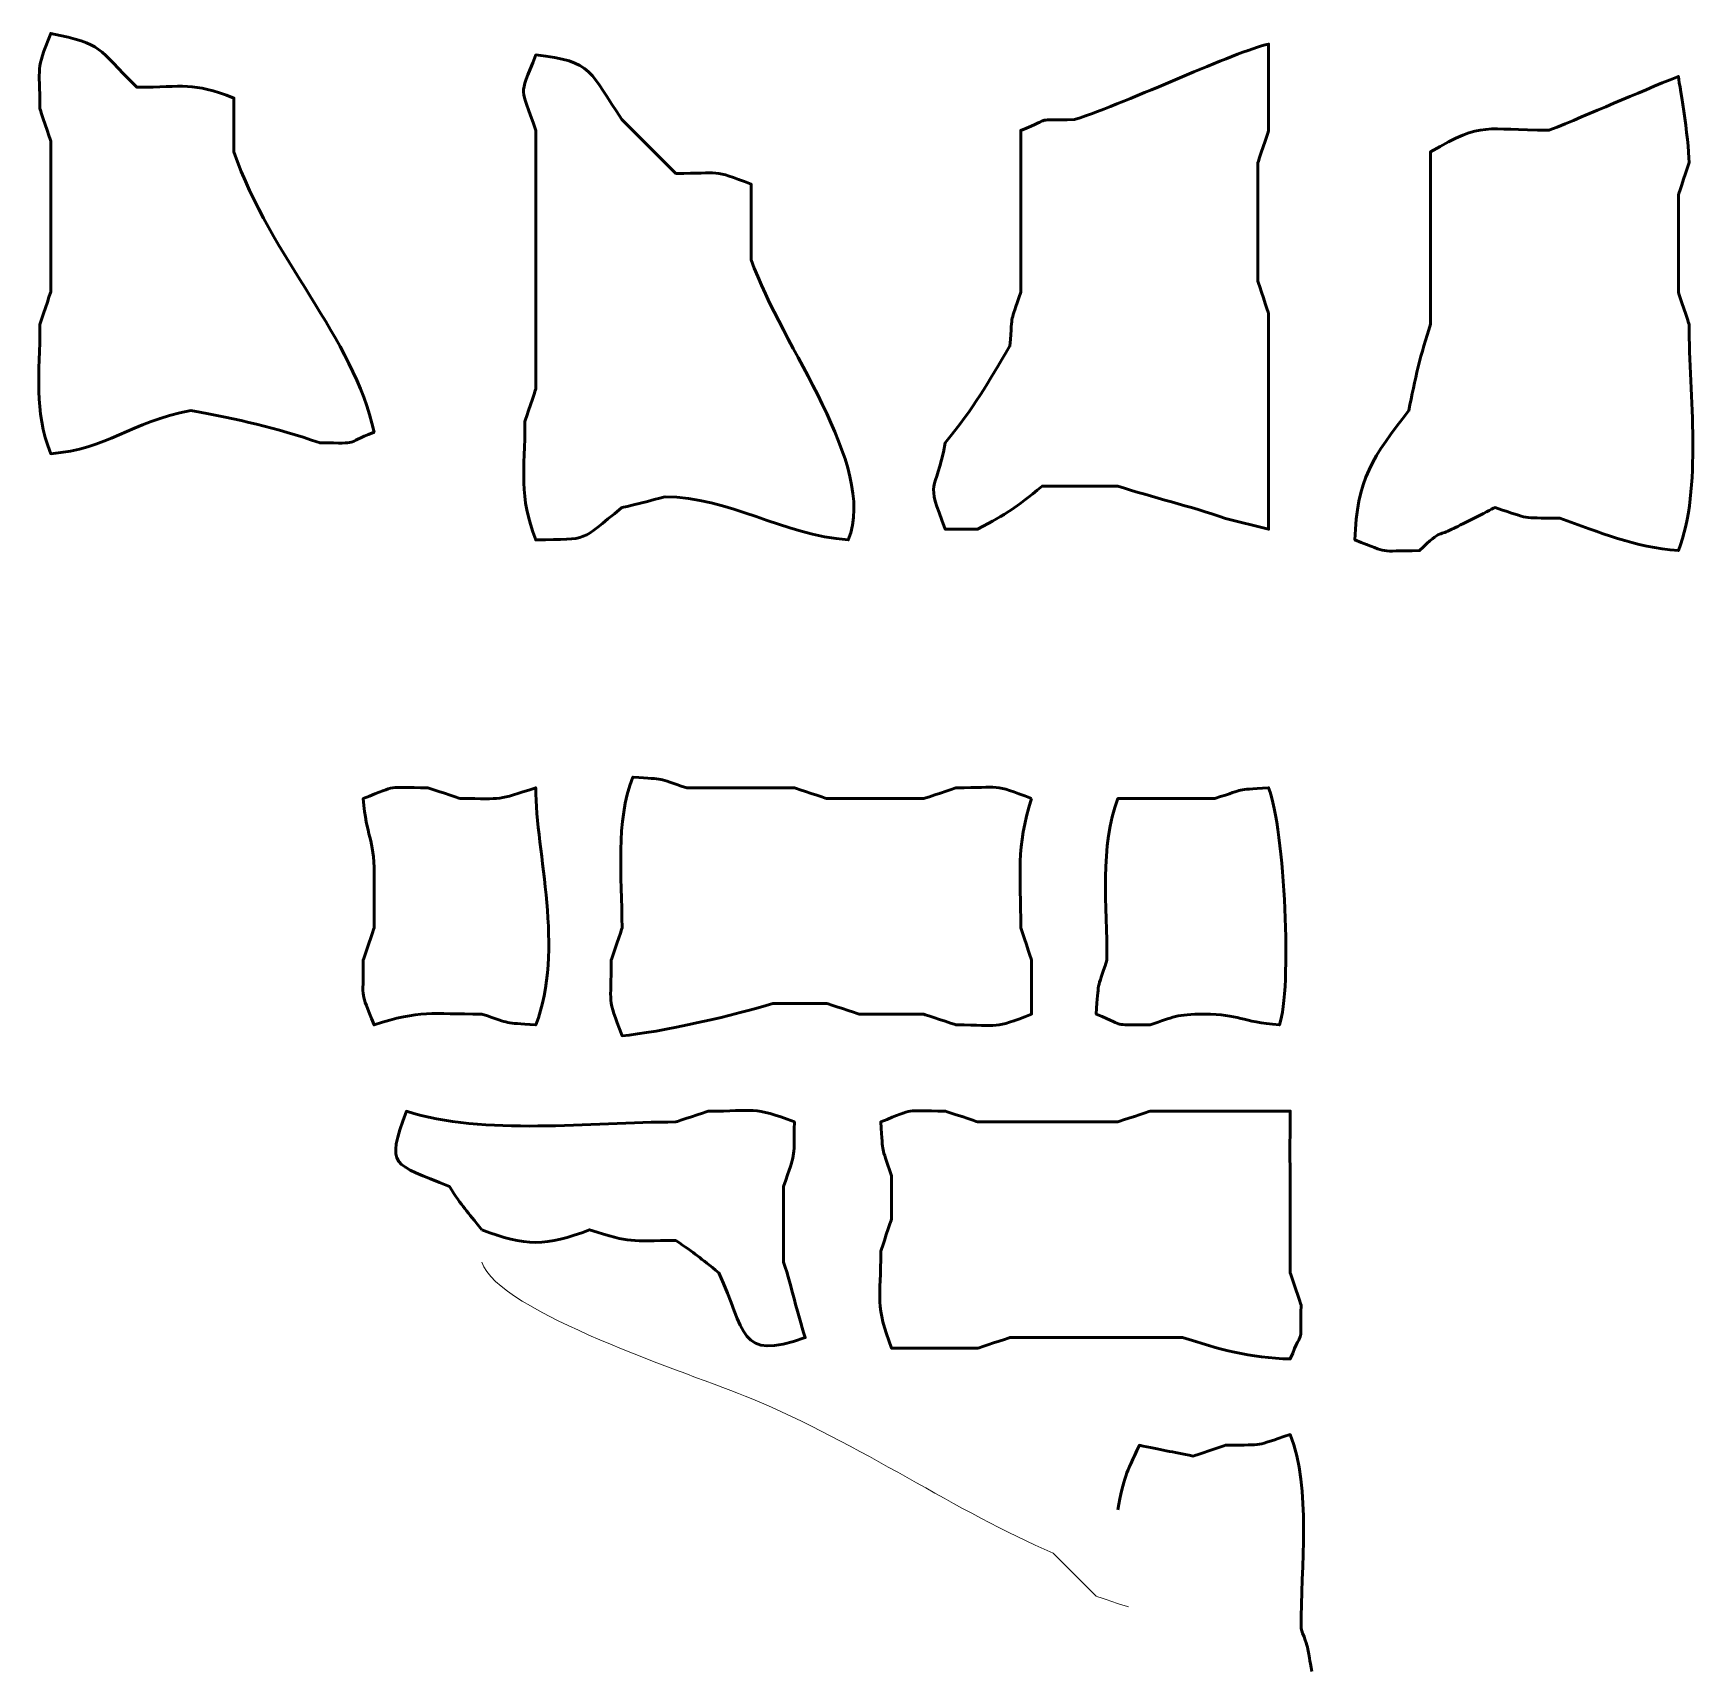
# Model space of a CAD drawing. Header units: millimetres. Extents: x -1760 to -1105, y 422 to 906.
# Drawn here: x -1430.57 to -1408.89, y 511.68 to 532.96 of the extents above; entities that cross this region are included whole.
import ezdxf

# ---------------------------------------------------------------- set-up
doc = ezdxf.new("R2010")
doc.units = ezdxf.units.MM
doc.header["$MEASUREMENT"] = 0
doc.layers.add('layer 1', color=7, linetype='Continuous')

msp = doc.modelspace()

# ---------------------------------------------------------------- linework, layer by layer
at = {"layer": 'layer 1', "color": 225, "lineweight": 50}
for points, knots in [([(-1427.9695, 531.423), (-1427.9695, 531.423), (-1427.9695, 532.1229), (-1427.9695, 532.1229), (-1427.9695, 532.1229), (-1428.5209, 532.337), (-1428.6089, 532.2629), (-1429.2296, 532.2629), (-1429.2296, 532.2629), (-1429.7701, 532.7916), (-1429.6445, 532.8145), (-1430.3497, 532.9628), (-1430.3497, 532.9628), (-1430.5494, 532.4492), (-1430.4897, 532.5742), (-1430.4897, 531.9828), (-1430.4897, 531.9828), (-1430.4864, 531.9745), (-1430.3582, 531.5861), (-1430.3497, 531.5628), (-1430.3497, 531.5628), (-1430.3497, 531.5628), (-1430.3497, 531.0028), (-1430.3497, 531.0028), (-1430.3497, 531.0028), (-1430.3497, 531.0028), (-1430.3497, 529.6026), (-1430.3497, 529.6026), (-1430.3497, 529.6026), (-1430.353, 529.5944), (-1430.4813, 529.2061), (-1430.4897, 529.1827), (-1430.4897, 529.1827), (-1430.4899, 528.5205), (-1430.5746, 528.0822), (-1430.3497, 527.5026), (-1430.3497, 527.5026), (-1429.6149, 527.5594), (-1429.3238, 527.9127), (-1428.5297, 528.0628), (-1428.5297, 528.0628), (-1427.8923, 527.9423), (-1427.4536, 527.8516), (-1426.8498, 527.6428), (-1426.8498, 527.6428), (-1426.2868, 527.6426), (-1426.5725, 527.6186), (-1426.1495, 527.7827), (-1426.1495, 527.7827), (-1426.4085, 529.0117), (-1427.4931, 530.0456), (-1427.9697, 531.4228), (-1427.9697, 531.4228), (-1427.9697, 531.4228), (-1427.9695, 531.423), (-1427.9695, 531.423)], [0, 0, 0, 0, 0.0666667, 0.0666667, 0.0666667, 0.0666667, 0.1333333, 0.1333333, 0.1333333, 0.1333333, 0.2, 0.2, 0.2, 0.2, 0.2666667, 0.2666667, 0.2666667, 0.2666667, 0.3333333, 0.3333333, 0.3333333, 0.3333333, 0.4, 0.4, 0.4, 0.4, 0.4666667, 0.4666667, 0.4666667, 0.4666667, 0.5333333, 0.5333333, 0.5333333, 0.5333333, 0.6, 0.6, 0.6, 0.6, 0.6666667, 0.6666667, 0.6666667, 0.6666667, 0.7333333, 0.7333333, 0.7333333, 0.7333333, 0.8, 0.8, 0.8, 0.8, 0.8666667, 0.8666667, 0.8666667, 0.8666667, 1, 1, 1, 1]), ([(-1414.5288, 526.6626), (-1414.5288, 526.6626), (-1414.5288, 529.3229), (-1414.5288, 529.3229), (-1414.5288, 529.3229), (-1414.5321, 529.3312), (-1414.6605, 529.7194), (-1414.6688, 529.7429), (-1414.6688, 529.7429), (-1414.6688, 529.7429), (-1414.6688, 531.2829), (-1414.6688, 531.2829), (-1414.6688, 531.2829), (-1414.6655, 531.2912), (-1414.5372, 531.6796), (-1414.5288, 531.7029), (-1414.5288, 531.7029), (-1414.5288, 531.7029), (-1414.5289, 532.823), (-1414.5289, 532.823), (-1414.5289, 532.823), (-1414.9683, 532.7298), (-1416.3242, 532.0775), (-1417.049, 531.8426), (-1417.049, 531.8426), (-1417.6154, 531.8294), (-1417.3019, 531.8798), (-1417.7489, 531.7025), (-1417.7489, 531.7025), (-1417.7489, 531.7025), (-1417.7489, 529.6025), (-1417.7489, 529.6025), (-1417.7489, 529.6025), (-1417.8939, 529.1548), (-1417.8512, 529.3832), (-1417.889, 528.9026), (-1417.889, 528.9026), (-1418.1821, 528.4131), (-1418.3479, 528.112), (-1418.7289, 527.6424), (-1418.7289, 527.6424), (-1418.8601, 526.9485), (-1418.9928, 527.202), (-1418.7289, 526.5224), (-1418.7289, 526.5224), (-1418.7289, 526.5224), (-1418.3089, 526.5222), (-1418.3089, 526.5222), (-1418.3089, 526.5222), (-1417.914, 526.7335), (-1417.8329, 526.787), (-1417.469, 527.0822), (-1417.469, 527.0822), (-1417.469, 527.0822), (-1416.4888, 527.0822), (-1416.4888, 527.0822), (-1416.4888, 527.0822), (-1416.0159, 526.9288), (-1415.5668, 526.8277), (-1415.0888, 526.6623), (-1415.0888, 526.6623), (-1415.0888, 526.6623), (-1414.5288, 526.5224), (-1414.5288, 526.5224), (-1414.5288, 526.5224), (-1414.5288, 526.5224), (-1414.5288, 526.6626), (-1414.5288, 526.6626)], [0, 0, 0, 0, 0.0555556, 0.0555556, 0.0555556, 0.0555556, 0.1111111, 0.1111111, 0.1111111, 0.1111111, 0.1666667, 0.1666667, 0.1666667, 0.1666667, 0.2222222, 0.2222222, 0.2222222, 0.2222222, 0.2777778, 0.2777778, 0.2777778, 0.2777778, 0.3333333, 0.3333333, 0.3333333, 0.3333333, 0.3888889, 0.3888889, 0.3888889, 0.3888889, 0.4444444, 0.4444444, 0.4444444, 0.4444444, 0.5, 0.5, 0.5, 0.5, 0.5555556, 0.5555556, 0.5555556, 0.5555556, 0.6111111, 0.6111111, 0.6111111, 0.6111111, 0.6666667, 0.6666667, 0.6666667, 0.6666667, 0.7222222, 0.7222222, 0.7222222, 0.7222222, 0.7777778, 0.7777778, 0.7777778, 0.7777778, 0.8333333, 0.8333333, 0.8333333, 0.8333333, 0.8888889, 0.8888889, 0.8888889, 0.8888889, 1, 1, 1, 1]), ([(-1421.2491, 530.0224), (-1421.2491, 530.0224), (-1421.2491, 531.0026), (-1421.2491, 531.0026), (-1421.2491, 531.0026), (-1421.7633, 531.2023), (-1421.6377, 531.1429), (-1422.2293, 531.1429), (-1422.2293, 531.1429), (-1422.2293, 531.1429), (-1422.9292, 531.8426), (-1422.9292, 531.8426), (-1422.9292, 531.8426), (-1423.3379, 532.4472), (-1423.3032, 532.609), (-1424.0493, 532.6825), (-1424.0493, 532.6825), (-1424.2777, 532.0946), (-1424.2461, 532.3093), (-1424.0493, 531.7024), (-1424.0493, 531.7024), (-1424.0493, 531.7024), (-1424.0493, 531.1425), (-1424.0493, 531.1425), (-1424.0493, 531.1425), (-1424.0493, 531.1425), (-1424.0493, 529.8824), (-1424.0493, 529.8824), (-1424.0493, 529.8824), (-1424.0493, 529.8824), (-1424.0493, 528.3424), (-1424.0493, 528.3424), (-1424.0493, 528.3424), (-1424.0526, 528.3341), (-1424.1809, 527.9457), (-1424.1895, 527.9224), (-1424.1895, 527.9224), (-1424.1895, 527.274), (-1424.2714, 526.9542), (-1424.0493, 526.3823), (-1424.0493, 526.3823), (-1423.3254, 526.3971), (-1423.4984, 526.3532), (-1422.9294, 526.8023), (-1422.9294, 526.8023), (-1422.7821, 526.833), (-1422.3766, 526.9424), (-1422.3692, 526.9422), (-1422.3692, 526.9422), (-1421.5471, 526.9422), (-1420.8345, 526.4471), (-1419.9892, 526.3823), (-1419.9892, 526.3823), (-1419.6052, 527.3715), (-1420.854, 528.8807), (-1421.2493, 530.0223), (-1421.2493, 530.0223), (-1421.2493, 530.0223), (-1421.2491, 530.0224), (-1421.2491, 530.0224)], [0, 0, 0, 0, 0.0625, 0.0625, 0.0625, 0.0625, 0.125, 0.125, 0.125, 0.125, 0.1875, 0.1875, 0.1875, 0.1875, 0.25, 0.25, 0.25, 0.25, 0.3125, 0.3125, 0.3125, 0.3125, 0.375, 0.375, 0.375, 0.375, 0.4375, 0.4375, 0.4375, 0.4375, 0.5, 0.5, 0.5, 0.5, 0.5625, 0.5625, 0.5625, 0.5625, 0.625, 0.625, 0.625, 0.625, 0.6875, 0.6875, 0.6875, 0.6875, 0.75, 0.75, 0.75, 0.75, 0.8125, 0.8125, 0.8125, 0.8125, 0.875, 0.875, 0.875, 0.875, 1, 1, 1, 1]), ([(-1409.2073, 532.4037), (-1409.7668, 532.1791), (-1410.323, 531.9299), (-1410.8874, 531.7034), (-1410.8874, 531.7034), (-1411.7286, 531.7036), (-1411.7217, 531.8309), (-1412.4275, 531.4235), (-1412.4275, 531.4235), (-1412.4275, 531.4235), (-1412.4275, 529.1835), (-1412.4275, 529.1835), (-1412.4275, 529.1835), (-1412.5502, 528.8055), (-1412.6322, 528.4632), (-1412.7074, 528.0635), (-1412.7074, 528.0635), (-1413.1683, 527.4796), (-1413.3907, 527.1512), (-1413.4076, 526.3834), (-1413.4076, 526.3834), (-1412.9284, 526.1975), (-1413.1429, 526.2433), (-1412.5675, 526.2433), (-1412.5675, 526.2433), (-1412.2766, 526.534), (-1412.314, 526.4285), (-1412.1477, 526.5234), (-1412.1477, 526.5234), (-1412.0618, 526.5601), (-1411.6773, 526.7607), (-1411.5875, 526.8032), (-1411.5875, 526.8032), (-1411.0931, 526.6432), (-1411.2979, 526.6753), (-1410.7475, 526.6633), (-1410.7475, 526.6633), (-1410.2247, 526.4823), (-1409.7838, 526.2874), (-1409.2073, 526.2432), (-1409.2073, 526.2432), (-1408.8919, 527.0552), (-1409.0673, 528.2617), (-1409.0673, 529.1834), (-1409.0673, 529.1834), (-1409.0706, 529.1917), (-1409.1989, 529.5802), (-1409.2073, 529.6033), (-1409.2073, 529.6033), (-1409.2073, 529.6033), (-1409.2073, 530.8635), (-1409.2073, 530.8635), (-1409.2073, 530.8635), (-1409.204, 530.8718), (-1409.0757, 531.2602), (-1409.0673, 531.2836), (-1409.0673, 531.2836), (-1409.0673, 531.5918), (-1409.2073, 532.3876), (-1409.2073, 532.4039), (-1409.2073, 532.4039), (-1409.2073, 532.4039), (-1409.2073, 532.4037), (-1409.2073, 532.4037)], [0, 0, 0, 0, 0.0588235, 0.0588235, 0.0588235, 0.0588235, 0.1176471, 0.1176471, 0.1176471, 0.1176471, 0.1764706, 0.1764706, 0.1764706, 0.1764706, 0.2352941, 0.2352941, 0.2352941, 0.2352941, 0.2941176, 0.2941176, 0.2941176, 0.2941176, 0.3529412, 0.3529412, 0.3529412, 0.3529412, 0.4117647, 0.4117647, 0.4117647, 0.4117647, 0.4705882, 0.4705882, 0.4705882, 0.4705882, 0.5294118, 0.5294118, 0.5294118, 0.5294118, 0.5882353, 0.5882353, 0.5882353, 0.5882353, 0.6470588, 0.6470588, 0.6470588, 0.6470588, 0.7058824, 0.7058824, 0.7058824, 0.7058824, 0.7647059, 0.7647059, 0.7647059, 0.7647059, 0.8235294, 0.8235294, 0.8235294, 0.8235294, 0.8823529, 0.8823529, 0.8823529, 0.8823529, 1, 1, 1, 1]), ([(-1424.0486, 523.1631), (-1424.5675, 522.9946), (-1424.4493, 523.023), (-1425.0288, 523.023), (-1425.0288, 523.023), (-1425.0371, 523.0264), (-1425.4253, 523.1544), (-1425.4488, 523.1631), (-1425.4488, 523.1631), (-1426.0241, 523.1631), (-1425.8098, 523.2091), (-1426.2887, 523.023), (-1426.2887, 523.023), (-1426.2497, 522.5156), (-1426.1487, 522.5164), (-1426.1487, 522.0428), (-1426.1487, 522.0428), (-1426.1487, 522.0428), (-1426.1487, 521.3429), (-1426.1487, 521.3429), (-1426.1487, 521.3429), (-1426.152, 521.3346), (-1426.2802, 520.9464), (-1426.2887, 520.923), (-1426.2887, 520.923), (-1426.2887, 520.3476), (-1426.3347, 520.5619), (-1426.1487, 520.083), (-1426.1487, 520.083), (-1425.5452, 520.2786), (-1425.4087, 520.2229), (-1424.7487, 520.223), (-1424.7487, 520.223), (-1424.3375, 520.0869), (-1424.4911, 520.1169), (-1424.0488, 520.0828), (-1424.0488, 520.0828), (-1423.6678, 521.0641), (-1424.0486, 522.3152), (-1424.0486, 523.1633), (-1424.0486, 523.1633), (-1424.0486, 523.1633), (-1424.0486, 523.1631), (-1424.0486, 523.1631)], [0, 0, 0, 0, 0.0833333, 0.0833333, 0.0833333, 0.0833333, 0.1666667, 0.1666667, 0.1666667, 0.1666667, 0.25, 0.25, 0.25, 0.25, 0.3333333, 0.3333333, 0.3333333, 0.3333333, 0.4166667, 0.4166667, 0.4166667, 0.4166667, 0.5, 0.5, 0.5, 0.5, 0.5833333, 0.5833333, 0.5833333, 0.5833333, 0.6666667, 0.6666667, 0.6666667, 0.6666667, 0.75, 0.75, 0.75, 0.75, 0.8333333, 0.8333333, 0.8333333, 0.8333333, 1, 1, 1, 1]), ([(-1417.6078, 523.0225), (-1418.1216, 523.2222), (-1417.9964, 523.1625), (-1418.588, 523.1627), (-1418.588, 523.1627), (-1418.5963, 523.1594), (-1418.9845, 523.031), (-1419.0078, 523.0225), (-1419.0078, 523.0225), (-1419.0078, 523.0225), (-1420.2681, 523.0225), (-1420.2681, 523.0225), (-1420.2681, 523.0225), (-1420.2764, 523.0258), (-1420.6646, 523.1543), (-1420.6879, 523.1625), (-1420.6879, 523.1625), (-1420.6879, 523.1625), (-1422.088, 523.1625), (-1422.088, 523.1625), (-1422.088, 523.1625), (-1422.499, 523.2987), (-1422.3456, 523.2687), (-1422.7879, 523.3026), (-1422.7879, 523.3026), (-1423.0174, 522.7119), (-1422.928, 522.0321), (-1422.928, 521.3424), (-1422.928, 521.3424), (-1422.9313, 521.3341), (-1423.0596, 520.9459), (-1423.068, 520.9224), (-1423.068, 520.9224), (-1423.068, 520.3312), (-1423.1275, 520.4562), (-1422.928, 519.9422), (-1422.928, 519.9422), (-1422.4629, 519.9782), (-1421.4054, 520.2208), (-1420.9682, 520.3624), (-1420.9682, 520.3624), (-1420.9682, 520.3624), (-1420.2681, 520.3622), (-1420.2681, 520.3622), (-1420.2681, 520.3622), (-1420.2598, 520.3589), (-1419.8716, 520.231), (-1419.8479, 520.2225), (-1419.8479, 520.2225), (-1419.8479, 520.2225), (-1419.008, 520.2223), (-1419.008, 520.2223), (-1419.008, 520.2223), (-1418.9997, 520.219), (-1418.6114, 520.0909), (-1418.588, 520.0825), (-1418.588, 520.0825), (-1417.9967, 520.0825), (-1418.1218, 520.0228), (-1417.608, 520.2223), (-1417.608, 520.2223), (-1417.608, 520.2223), (-1417.608, 520.9222), (-1417.608, 520.9222), (-1417.608, 520.9222), (-1417.6113, 520.9305), (-1417.7394, 521.3188), (-1417.7478, 521.3422), (-1417.7478, 521.3422), (-1417.7478, 522.0453), (-1417.8149, 522.384), (-1417.608, 523.0223), (-1417.608, 523.0223), (-1417.608, 523.0223), (-1417.6078, 523.0225), (-1417.6078, 523.0225)], [0, 0, 0, 0, 0.05, 0.05, 0.05, 0.05, 0.1, 0.1, 0.1, 0.1, 0.15, 0.15, 0.15, 0.15, 0.2, 0.2, 0.2, 0.2, 0.25, 0.25, 0.25, 0.25, 0.3, 0.3, 0.3, 0.3, 0.35, 0.35, 0.35, 0.35, 0.4, 0.4, 0.4, 0.4, 0.45, 0.45, 0.45, 0.45, 0.5, 0.5, 0.5, 0.5, 0.55, 0.55, 0.55, 0.55, 0.6, 0.6, 0.6, 0.6, 0.65, 0.65, 0.65, 0.65, 0.7, 0.7, 0.7, 0.7, 0.75, 0.75, 0.75, 0.75, 0.8, 0.8, 0.8, 0.8, 0.85, 0.85, 0.85, 0.85, 0.9, 0.9, 0.9, 0.9, 1, 1, 1, 1]), ([(-1414.5288, 523.1631), (-1415.0094, 523.1252), (-1414.7812, 523.168), (-1415.2287, 523.0229), (-1415.2287, 523.0229), (-1415.2287, 523.0229), (-1416.4888, 523.0229), (-1416.4888, 523.0229), (-1416.4888, 523.0229), (-1416.7234, 522.4189), (-1416.6288, 521.6183), (-1416.6288, 520.9228), (-1416.6288, 520.9228), (-1416.765, 520.5118), (-1416.7348, 520.6654), (-1416.7689, 520.223), (-1416.7689, 520.223), (-1416.3217, 520.0454), (-1416.6352, 520.0953), (-1416.0688, 520.0828), (-1416.0688, 520.0828), (-1415.7628, 520.1844), (-1415.725, 520.223), (-1415.3689, 520.223), (-1415.3689, 520.223), (-1414.8955, 520.223), (-1414.8964, 520.122), (-1414.3887, 520.083), (-1414.3887, 520.083), (-1414.2241, 520.5319), (-1414.3187, 522.6223), (-1414.5288, 523.1633), (-1414.5288, 523.1633), (-1414.5288, 523.1633), (-1414.5288, 523.1631), (-1414.5288, 523.1631)], [0, 0, 0, 0, 0.1, 0.1, 0.1, 0.1, 0.2, 0.2, 0.2, 0.2, 0.3, 0.3, 0.3, 0.3, 0.4, 0.4, 0.4, 0.4, 0.5, 0.5, 0.5, 0.5, 0.6, 0.6, 0.6, 0.6, 0.7, 0.7, 0.7, 0.7, 0.8, 0.8, 0.8, 0.8, 1, 1, 1, 1]), ([(-1424.7497, 517.4217), (-1424.9453, 517.6695), (-1425.0027, 517.7212), (-1425.1695, 517.9815), (-1425.1695, 517.9815), (-1425.906, 518.293), (-1426.0012, 518.2203), (-1425.7294, 518.9617), (-1425.7294, 518.9617), (-1424.728, 518.6368), (-1423.3397, 518.8215), (-1422.2293, 518.8216), (-1422.2293, 518.8216), (-1422.221, 518.825), (-1421.8326, 518.9531), (-1421.8095, 518.9617), (-1421.8095, 518.9617), (-1421.2031, 518.9617), (-1421.2253, 519.0294), (-1420.6891, 518.8216), (-1420.6891, 518.8216), (-1420.7008, 518.271), (-1420.6688, 518.4759), (-1420.8292, 517.9817), (-1420.8292, 517.9817), (-1420.8292, 517.9817), (-1420.8292, 517.4217), (-1420.8292, 517.4217), (-1420.8292, 517.4217), (-1420.8292, 517.4217), (-1420.8292, 517.0017), (-1420.8292, 517.0017), (-1420.8292, 517.0017), (-1420.7163, 516.6535), (-1420.6621, 516.37), (-1420.5492, 516.0217), (-1420.5492, 516.0217), (-1421.4227, 515.7013), (-1421.3206, 516.1122), (-1421.6693, 516.8616), (-1421.6693, 516.8616), (-1421.921, 517.0606), (-1421.9734, 517.1103), (-1422.2293, 517.2816), (-1422.2293, 517.2816), (-1422.8391, 517.2816), (-1422.7957, 517.2421), (-1423.3494, 517.4215), (-1423.3494, 517.4215), (-1423.9124, 517.2029), (-1424.1863, 517.2029), (-1424.7497, 517.4215)], [0, 0, 0, 0, 0.0714286, 0.0714286, 0.0714286, 0.0714286, 0.1428571, 0.1428571, 0.1428571, 0.1428571, 0.2142857, 0.2142857, 0.2142857, 0.2142857, 0.2857143, 0.2857143, 0.2857143, 0.2857143, 0.3571429, 0.3571429, 0.3571429, 0.3571429, 0.4285714, 0.4285714, 0.4285714, 0.4285714, 0.5, 0.5, 0.5, 0.5, 0.5714286, 0.5714286, 0.5714286, 0.5714286, 0.6428571, 0.6428571, 0.6428571, 0.6428571, 0.7142857, 0.7142857, 0.7142857, 0.7142857, 0.7857143, 0.7857143, 0.7857143, 0.7857143, 0.8571429, 0.8571429, 0.8571429, 0.8571429, 1, 1, 1, 1]), ([(-1414.2476, 518.9629), (-1414.2476, 518.9629), (-1416.0676, 518.9628), (-1416.0676, 518.9628), (-1416.0676, 518.9628), (-1416.0759, 518.9594), (-1416.4643, 518.8313), (-1416.4876, 518.8227), (-1416.4876, 518.8227), (-1416.4876, 518.8227), (-1417.7477, 518.8227), (-1417.7477, 518.8227), (-1417.7477, 518.8227), (-1417.7477, 518.8227), (-1418.3077, 518.8229), (-1418.3077, 518.8229), (-1418.3077, 518.8229), (-1418.316, 518.8262), (-1418.7042, 518.9543), (-1418.7277, 518.9628), (-1418.7277, 518.9628), (-1419.3031, 518.9628), (-1419.0887, 519.009), (-1419.5676, 518.8229), (-1419.5676, 518.8229), (-1419.5299, 518.3422), (-1419.5726, 518.5705), (-1419.4276, 518.123), (-1419.4276, 518.123), (-1419.4276, 518.123), (-1419.4276, 517.5629), (-1419.4276, 517.5629), (-1419.4276, 517.5629), (-1419.4309, 517.5547), (-1419.5592, 517.1664), (-1419.5676, 517.143), (-1419.5676, 517.143), (-1419.5676, 516.5224), (-1419.6417, 516.4342), (-1419.4276, 515.8829), (-1419.4276, 515.8829), (-1419.4276, 515.8829), (-1418.3075, 515.8827), (-1418.3075, 515.8827), (-1418.3075, 515.8827), (-1418.2992, 515.886), (-1417.911, 516.0143), (-1417.8875, 516.0229), (-1417.8875, 516.0229), (-1417.8875, 516.0229), (-1416.6274, 516.0229), (-1416.6274, 516.0229), (-1416.6274, 516.0229), (-1416.6274, 516.0229), (-1416.0674, 516.0227), (-1416.0674, 516.0227), (-1416.0674, 516.0227), (-1416.0674, 516.0227), (-1415.6474, 516.0227), (-1415.6474, 516.0227), (-1415.6474, 516.0227), (-1415.1856, 515.8732), (-1414.7732, 515.7543), (-1414.2476, 515.7428), (-1414.2476, 515.7428), (-1414.07, 516.1899), (-1414.1197, 515.8763), (-1414.1074, 516.4429), (-1414.1074, 516.4429), (-1414.1107, 516.4512), (-1414.239, 516.8394), (-1414.2474, 516.8629), (-1414.2474, 516.8629), (-1414.2474, 517.1911), (-1414.2573, 518.9446), (-1414.2474, 518.9629), (-1414.2474, 518.9629), (-1414.2474, 518.9629), (-1414.2476, 518.9629), (-1414.2476, 518.9629)], [0, 0, 0, 0, 0.047619, 0.047619, 0.047619, 0.047619, 0.0952381, 0.0952381, 0.0952381, 0.0952381, 0.1428571, 0.1428571, 0.1428571, 0.1428571, 0.1904762, 0.1904762, 0.1904762, 0.1904762, 0.2380952, 0.2380952, 0.2380952, 0.2380952, 0.2857143, 0.2857143, 0.2857143, 0.2857143, 0.3333333, 0.3333333, 0.3333333, 0.3333333, 0.3809524, 0.3809524, 0.3809524, 0.3809524, 0.4285714, 0.4285714, 0.4285714, 0.4285714, 0.4761905, 0.4761905, 0.4761905, 0.4761905, 0.5238095, 0.5238095, 0.5238095, 0.5238095, 0.5714286, 0.5714286, 0.5714286, 0.5714286, 0.6190476, 0.6190476, 0.6190476, 0.6190476, 0.6666667, 0.6666667, 0.6666667, 0.6666667, 0.7142857, 0.7142857, 0.7142857, 0.7142857, 0.7619048, 0.7619048, 0.7619048, 0.7619048, 0.8095238, 0.8095238, 0.8095238, 0.8095238, 0.8571429, 0.8571429, 0.8571429, 0.8571429, 0.9047619, 0.9047619, 0.9047619, 0.9047619, 1, 1, 1, 1]), ([(-1416.4883, 513.7821), (-1416.4069, 514.213), (-1416.3842, 514.2437), (-1416.2083, 514.622), (-1416.2083, 514.622), (-1415.9288, 514.5679), (-1415.788, 514.5347), (-1415.5084, 514.4818), (-1415.5084, 514.4818), (-1415.5001, 514.4852), (-1415.1119, 514.6134), (-1415.0884, 514.622), (-1415.0884, 514.622), (-1414.5378, 514.6337), (-1414.7427, 514.6017), (-1414.2485, 514.7619), (-1414.2485, 514.7619), (-1413.9737, 514.0541), (-1414.1086, 513.0502), (-1414.1084, 512.2419), (-1414.1084, 512.2419), (-1413.9846, 511.8979), (-1414.0303, 512.002), (-1413.9684, 511.6818)], [0, 0, 0, 0, 0.1428571, 0.1428571, 0.1428571, 0.1428571, 0.2857143, 0.2857143, 0.2857143, 0.2857143, 0.4285714, 0.4285714, 0.4285714, 0.4285714, 0.5714286, 0.5714286, 0.5714286, 0.5714286, 0.7142857, 0.7142857, 0.7142857, 0.7142857, 1, 1, 1, 1])]:
    msp.add_open_spline(points, degree=3, knots=knots, dxfattribs=at)
at = {"layer": 'layer 1', "color": 225, "lineweight": 0}
msp.add_open_spline([(-1424.7497, 517.0017), (-1424.5416, 516.3492), (-1422.0416, 515.5567), (-1421.2495, 515.2288), (-1421.2495, 515.2288), (-1419.834, 514.6428), (-1418.5747, 513.7482), (-1417.3293, 513.2215), (-1417.3293, 513.2215), (-1417.3293, 513.2215), (-1416.7694, 512.6615), (-1416.7694, 512.6615), (-1416.7694, 512.6615), (-1416.7611, 512.6581), (-1416.3729, 512.5301), (-1416.3494, 512.5216)], degree=3, knots=[0, 0, 0, 0, 0.2, 0.2, 0.2, 0.2, 0.4, 0.4, 0.4, 0.4, 0.6, 0.6, 0.6, 0.6, 1, 1, 1, 1], dxfattribs=at)

doc.saveas('drawing.dxf')
